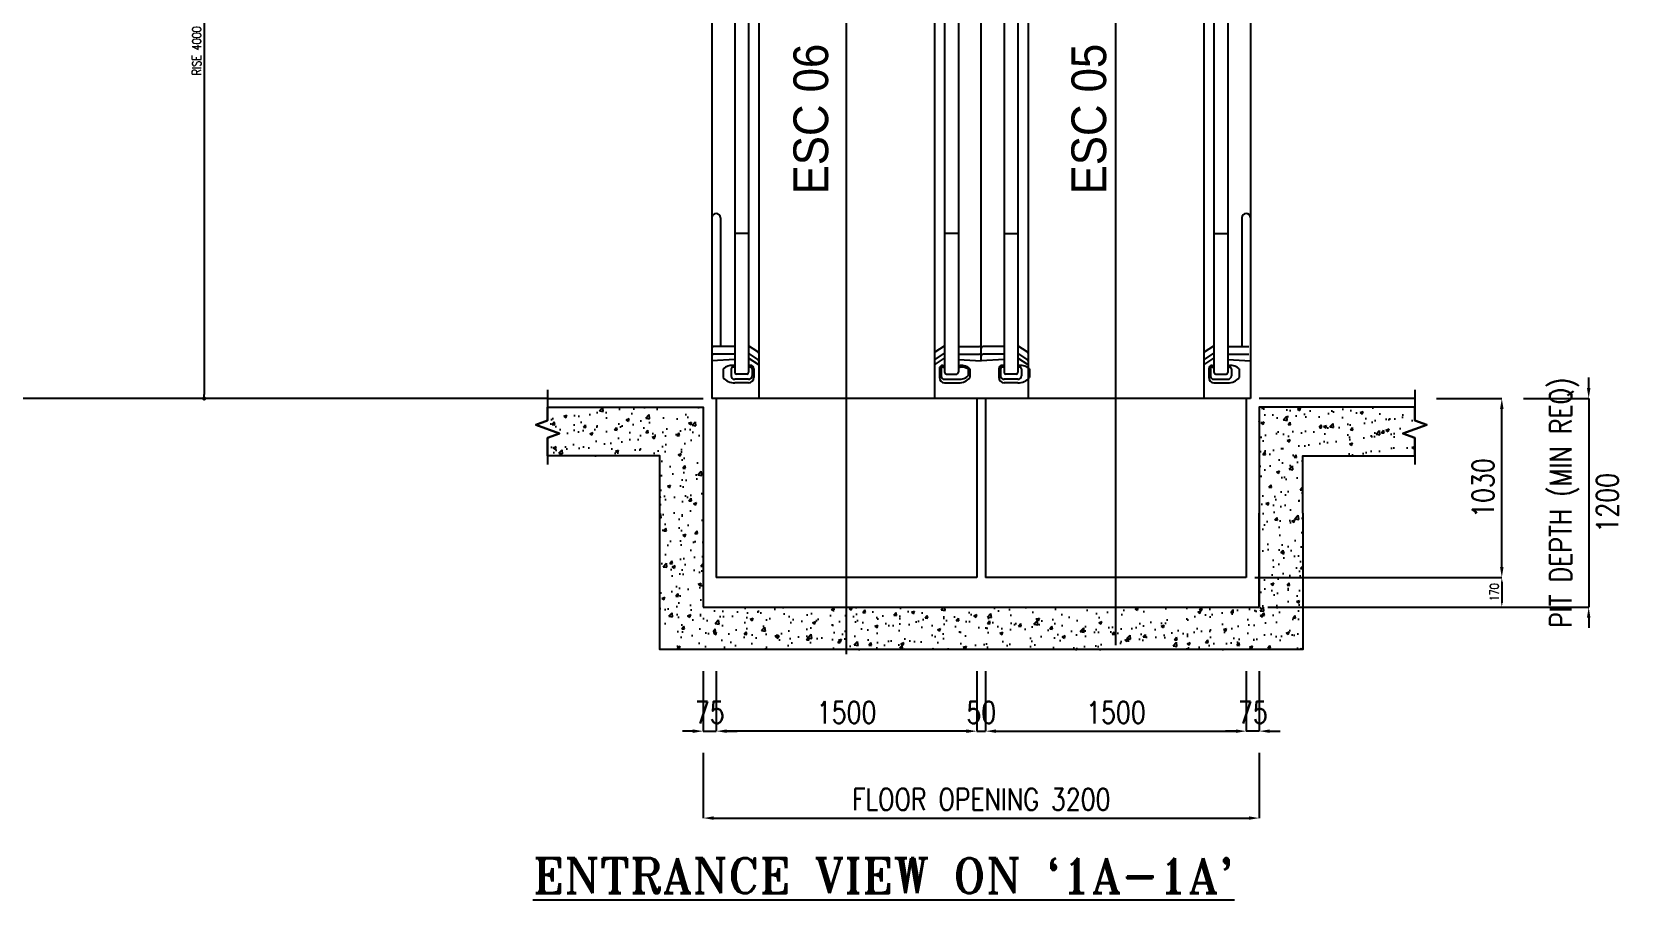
# Model space of a CAD drawing. Header units: millimetres. Extents: x -106996 to 276536, y -21995 to 37993.
# Drawn here: x 209682 to 218895, y 344 to 5338 of the extents above; entities that cross this region are included whole.
import ezdxf

# ---------------------------------------------------------------- set-up
doc = ezdxf.new("R2010")
doc.units = ezdxf.units.MM
doc.header["$LTSCALE"] = 100
doc.linetypes.add('CENTER', pattern=[50.8, 31.75, -6.35, 6.35, -6.35])
doc.layers.get('0').update_dxf_attribs({"color": 3})
for name, color, linetype in [('1', 2, 'Continuous'), ('DIM', 2, 'Continuous'), ('Esc', 4, 'Continuous'), ('GEN-___-T03-ESC-ESC', 7, 'Continuous'), ('GEN-___-T03-ESC-GEN-CNTR', 1, 'CENTER')]:
    doc.layers.add(name, color=color, linetype=linetype)
doc.styles.add('ARIAL', font='arial.ttf')
doc.styles.add('F1', font='romant.shx', dxfattribs={"width": 0.85})
doc.styles.add('F3', font='romans.shx', dxfattribs={"width": 0.8})
doc.dimstyles.new('NOR', dxfattribs={"dimscale": 20, "dimtxt": 2.5, "dimasz": 1.2, "dimexe": 0, "dimexo": 2.5, "dimgap": 0.9, "dimtad": 1, "dimzin": 12, "dimdsep": 46, "dimtxsty": 'F3', "dimsah": 1, "dimcen": 0.09, "dimclrd": 2, "dimclre": 2, "dimclrt": 7, "dimadec": 0, "dimazin": 0, "dimtfac": 1, "dimtix": 1, "dimtmove": 2, "dimatfit": 3, "dimfxl": 0, "dimtolj": 1, "dimtzin": 12, "dimarcsym": 0})
pattern_1 = [(50, (187950.99, -13998.58), (179.31505, -15.68803), [18.75, -206.25]), (355, (187950.99, -13998.58), (-34.6878, 188.048), [15, -165]), (100.45144, (187965.93, -13999.89), (144.6272, 172.36), [15.935, -175.2855]), (46.1842, (187950.99, -13948.58), (266.8103, -41.3798), [28.125, -309.375]), (96.6356, (187973.22, -13952.03), (233.6655, 243.5297), [23.9026, -262.9284]), (351.1842, (187951, -13948.58), (233.6655, 243.5297), [22.5, -247.5]), (21, (187975.99, -13961.08), (149.22676, -100.6547), [18.75, -206.25]), (326, (187975.99, -13961.08), (60.8288, 181.2875), [15, -165]), (71.45144, (187988.42, -13969.47), (210.0556, 80.6328), [15.935, -175.2855]), (37.5, (187950.99, -13998.58), (3.03996, 83.22346), [0, -163, 0, -167.5, 0, -165.625]), (7.5, (187950.99, -13998.58), (65.76738, 98.60293), [0, -95.5, 0, -159.25, 0, -63.125]), (327.5, (187895.24, -13998.58), (133.45561, -5.63872), [0, -62.5, 0, -195, 0, -258.75]), (317.5, (187870.24, -13998.58), (145.79654, 25.02625), [0, -81.25, 0, -129.5, 0, -183.75])]

# ---------------------------------------------------------------- blocks, each defined once
blk = doc.blocks.new('DOT')
at = {"layer": '1', "color": 0, "linetype": 'ByBlock'}
blk.add_line((-0.5, 0), (-1, 0), dxfattribs=at)
at = {"layer": '1', "color": 0, "linetype": 'ByBlock', "const_width": 0.5}
blk.add_lwpolyline([(-0.25, 0, 1), (0.25, 0, 1)], format="xyb", close=True, dxfattribs=at)
blk = doc.blocks.new('*D323')
at = {"color": 2, "linetype": 'ByBlock', "lineweight": -2, "transparency": 16777216}
for p, q in [((210975.6, 7229.1), (210672.3, 7229.1)), ((210672.3, 7205.1), (210672.3, 3253.1)), ((211097.6, 3229.1), (210672.3, 3229.1))]:
    blk.add_line(p, q, dxfattribs=at)
at = {"layer": 'DEFPOINTS', "color": 0, "transparency": 16777216}
for p in [(211025.6, 7229.1), (210672.3, 3229.1), (211147.6, 3229.1)]:
    blk.add_point(p, dxfattribs=at)
at = {"color": 2, "lineweight": -2, "transparency": 16777216, "xscale": 23.99999999999999, "yscale": 23.99999999999999, "zscale": 23.99999999999999}
for p, rotation in [((210672.3, 7229.1), 90), ((210672.3, 3229.1), 270)]:
    blk.add_blockref('DOT', p, dxfattribs=dict(at, rotation=rotation))
at = {"color": 7, "transparency": 16777216, "insert": (210629.3, 5229.1), "char_height": 50, "attachment_point": 5, "rotation": 90, "style": 'F3'}
blk.add_mtext('\\A1;RISE 4000', dxfattribs=at)
blk = doc.blocks.new('_DOT')
at = {"color": 0, "linetype": 'ByBlock'}
blk.add_line((-0.5, 0), (-1, 0), dxfattribs=at)
at = {"color": 0, "linetype": 'ByBlock', "const_width": 0.5}
blk.add_lwpolyline([(-0.25, 0, 1), (0.25, 0, 1)], format="xyb", close=True, dxfattribs=at)
blk = doc.blocks.new('*D368')
at = {"layer": 'DEFPOINTS', "color": 0, "transparency": 16777216}
for p in [(217639.7, 3229.1, 0), (218139.7, 3229.1), (216744.3, 2199.1)]:
    blk.add_point(p, dxfattribs=at)
at = {"layer": 'DIM', "color": 2, "lineweight": -2, "transparency": 16777216}
for p, q in [((217764.7, 3229.1), (218139.7, 3229.1)), ((218139.7, 2259.1), (218139.7, 3169.1)), ((216869.3, 2199.1), (218139.7, 2199.1))]:
    blk.add_line(p, q, dxfattribs=at)
at = {"layer": 'DIM', "color": 2, "transparency": 16777216}
for points in [[(218129.7, 3169.1), (218149.7, 3169.1), (218139.7, 3229.1)], [(218129.7, 2259.1), (218149.7, 2259.1), (218139.7, 2199.1)]]:
    blk.add_solid(points, dxfattribs=at)
at = {"layer": 'DIM', "color": 7, "transparency": 16777216, "insert": (218032.2, 2714.1), "char_height": 125, "attachment_point": 5, "rotation": 90, "style": 'F3'}
blk.add_mtext('\\A1;1030', dxfattribs=at)
blk = doc.blocks.new('*D391')
at = {"layer": 'DEFPOINTS', "color": 0, "transparency": 16777216}
for p in [(213544.3, 1785), (213619.3, 1785), (213619.3, 1315.3)]:
    blk.add_point(p, dxfattribs=at)
at = {"layer": 'DIM', "color": 2, "lineweight": -2, "transparency": 16777216}
for p, q in [((213544.3, 1660), (213544.3, 1315.3)), ((213619.3, 1660), (213619.3, 1315.3)), ((213484.3, 1315.3), (213424.3, 1315.3)), ((213544.3, 1315.3), (213619.3, 1315.3)), ((213679.3, 1315.3), (213739.3, 1315.3))]:
    blk.add_line(p, q, dxfattribs=at)
at = {"layer": 'DIM', "color": 2, "transparency": 16777216}
for points in [[(213484.3, 1325.3), (213484.3, 1305.3), (213544.3, 1315.3)], [(213679.3, 1325.3), (213679.3, 1305.3), (213619.3, 1315.3)]]:
    blk.add_solid(points, dxfattribs=at)
at = {"layer": 'DIM', "color": 7, "transparency": 16777216, "insert": (213581.8, 1422.8), "char_height": 125, "attachment_point": 5, "style": 'F3'}
blk.add_mtext('\\A1;75', dxfattribs=at)
blk = doc.blocks.new('*D392')
at = {"layer": 'DEFPOINTS', "color": 0, "transparency": 16777216}
for p in [(213544.3, 1315.3), (216744.3, 1315.3), (216744.3, 815.3)]:
    blk.add_point(p, dxfattribs=at)
at = {"layer": 'DIM', "color": 2, "lineweight": -2, "transparency": 16777216}
for p, q in [((213544.3, 1190.3), (213544.3, 815.3)), ((216744.3, 1190.3), (216744.3, 815.3)), ((213604.3, 815.3), (216684.3, 815.3))]:
    blk.add_line(p, q, dxfattribs=at)
at = {"layer": 'DIM', "color": 2, "transparency": 16777216}
for points in [[(213604.3, 825.3), (213604.3, 805.3), (213544.3, 815.3)], [(216684.3, 825.3), (216684.3, 805.3), (216744.3, 815.3)]]:
    blk.add_solid(points, dxfattribs=at)
at = {"layer": 'DIM', "color": 7, "transparency": 16777216, "insert": (215144.3, 922.8), "char_height": 125, "attachment_point": 5, "style": 'F3'}
blk.add_mtext('\\A1;FLOOR OPENING 3200', dxfattribs=at)
blk = doc.blocks.new('*D393')
at = {"layer": 'DEFPOINTS', "color": 0, "transparency": 16777216}
for p in [(213619.3, 1785), (215119.3, 1785), (213619.3, 1315.3)]:
    blk.add_point(p, dxfattribs=at)
at = {"layer": 'DIM', "color": 2, "lineweight": -2, "transparency": 16777216}
for p, q in [((213619.3, 1660), (213619.3, 1315.3)), ((215119.3, 1660), (215119.3, 1315.3)), ((215059.3, 1315.3), (213679.3, 1315.3))]:
    blk.add_line(p, q, dxfattribs=at)
at = {"layer": 'DIM', "color": 2, "transparency": 16777216}
for points in [[(213679.3, 1325.3), (213679.3, 1305.3), (213619.3, 1315.3)], [(215059.3, 1325.3), (215059.3, 1305.3), (215119.3, 1315.3)]]:
    blk.add_solid(points, dxfattribs=at)
at = {"layer": 'DIM', "color": 7, "transparency": 16777216, "insert": (214369.3, 1422.8), "char_height": 125, "attachment_point": 5, "style": 'F3'}
blk.add_mtext('\\A1;1500', dxfattribs=at)
blk = doc.blocks.new('*D394')
at = {"layer": 'DEFPOINTS', "color": 0, "transparency": 16777216}
for p in [(215119.3, 1785), (215169.3, 1785), (215169.3, 1315.3)]:
    blk.add_point(p, dxfattribs=at)
at = {"layer": 'DIM', "color": 2, "lineweight": -2, "transparency": 16777216}
for p, q in [((215119.3, 1660), (215119.3, 1315.3)), ((215169.3, 1660), (215169.3, 1315.3)), ((215059.3, 1315.3), (214999.3, 1315.3)), ((215119.3, 1315.3), (215169.3, 1315.3)), ((215229.3, 1315.3), (215289.3, 1315.3))]:
    blk.add_line(p, q, dxfattribs=at)
at = {"layer": 'DIM', "color": 2, "transparency": 16777216}
for points in [[(215059.3, 1325.3), (215059.3, 1305.3), (215119.3, 1315.3)], [(215229.3, 1325.3), (215229.3, 1305.3), (215169.3, 1315.3)]]:
    blk.add_solid(points, dxfattribs=at)
at = {"layer": 'DIM', "color": 7, "transparency": 16777216, "insert": (215144.3, 1422.8), "char_height": 125, "attachment_point": 5, "style": 'F3'}
blk.add_mtext('\\A1;50', dxfattribs=at)
blk = doc.blocks.new('*D395')
at = {"layer": 'DEFPOINTS', "color": 0, "transparency": 16777216}
for p in [(215169.3, 1785), (216669.3, 1785), (216669.3, 1315.3)]:
    blk.add_point(p, dxfattribs=at)
at = {"layer": 'DIM', "color": 2, "lineweight": -2, "transparency": 16777216}
for p, q in [((215169.3, 1660), (215169.3, 1315.3)), ((216669.3, 1660), (216669.3, 1315.3)), ((215229.3, 1315.3), (216609.3, 1315.3))]:
    blk.add_line(p, q, dxfattribs=at)
at = {"layer": 'DIM', "color": 2, "transparency": 16777216}
for points in [[(215229.3, 1325.3), (215229.3, 1305.3), (215169.3, 1315.3)], [(216609.3, 1325.3), (216609.3, 1305.3), (216669.3, 1315.3)]]:
    blk.add_solid(points, dxfattribs=at)
at = {"layer": 'DIM', "color": 7, "transparency": 16777216, "insert": (215919.3, 1422.8), "char_height": 125, "attachment_point": 5, "style": 'F3'}
blk.add_mtext('\\A1;1500', dxfattribs=at)
blk = doc.blocks.new('*D396')
at = {"layer": 'DEFPOINTS', "color": 0, "transparency": 16777216}
for p in [(216669.3, 1785), (216744.3, 1785), (216669.3, 1315.3)]:
    blk.add_point(p, dxfattribs=at)
at = {"layer": 'DIM', "color": 2, "lineweight": -2, "transparency": 16777216}
for p, q in [((216669.3, 1660), (216669.3, 1315.3)), ((216744.3, 1660), (216744.3, 1315.3)), ((216609.3, 1315.3), (216549.3, 1315.3)), ((216744.3, 1315.3), (216669.3, 1315.3)), ((216804.3, 1315.3), (216864.3, 1315.3))]:
    blk.add_line(p, q, dxfattribs=at)
at = {"layer": 'DIM', "color": 2, "transparency": 16777216}
for points in [[(216609.3, 1325.3), (216609.3, 1305.3), (216669.3, 1315.3)], [(216804.3, 1325.3), (216804.3, 1305.3), (216744.3, 1315.3)]]:
    blk.add_solid(points, dxfattribs=at)
at = {"layer": 'DIM', "color": 7, "transparency": 16777216, "insert": (216706.8, 1422.8), "char_height": 125, "attachment_point": 5, "style": 'F3'}
blk.add_mtext('\\A1;75', dxfattribs=at)
blk = doc.blocks.new('*D406')
at = {"layer": 'DEFPOINTS', "color": 0, "transparency": 16777216}
for p in [(218139.7, 3229.1), (216707.7, 2029.1, 0), (218639.7, 2029.1)]:
    blk.add_point(p, dxfattribs=at)
at = {"layer": 'DIM', "color": 2, "lineweight": -2, "transparency": 16777216}
for p, q in [((218639.7, 3289.1), (218639.7, 3349.1)), ((218264.7, 3229.1), (218639.7, 3229.1)), ((218639.7, 3229.1), (218639.7, 2029.1)), ((216832.7, 2029.1), (218639.7, 2029.1)), ((218639.7, 1969.1), (218639.7, 1909.1))]:
    blk.add_line(p, q, dxfattribs=at)
at = {"layer": 'DIM', "color": 2, "transparency": 16777216}
for points in [[(218629.7, 3289.1), (218649.7, 3289.1), (218639.7, 3229.1)], [(218629.7, 1969.1), (218649.7, 1969.1), (218639.7, 2029.1)]]:
    blk.add_solid(points, dxfattribs=at)
at = {"layer": 'DIM', "color": 7, "transparency": 16777216, "char_height": 125, "attachment_point": 5, "rotation": 90, "style": 'F3'}
for s, insert in [('\\A1;PIT DEPTH (MIN REQ)', (218499.4, 2629.1)), ('\\A1;1200', (218747.2, 2629.1))]:
    blk.add_mtext(s, dxfattribs=dict(at, insert=insert))
blk = doc.blocks.new('*D410')
at = {"layer": 'DEFPOINTS', "color": 0, "transparency": 16777216}
for p in [(216669.3, 2199.1, 0), (216744.3, 2029.1), (218139.7, 2029.1)]:
    blk.add_point(p, dxfattribs=at)
at = {"layer": 'DIM', "color": 2, "lineweight": -2, "transparency": 16777216}
for p, q in [((216719.3, 2199.1), (218139.7, 2199.1)), ((218139.7, 2175.1), (218139.7, 2053.1)), ((216794.3, 2029.1), (218139.7, 2029.1))]:
    blk.add_line(p, q, dxfattribs=at)
at = {"layer": 'DIM', "color": 2, "transparency": 16777216}
for points in [[(218135.7, 2175.1), (218143.7, 2175.1), (218139.7, 2199.1)], [(218135.7, 2053.1), (218143.7, 2053.1), (218139.7, 2029.1)]]:
    blk.add_solid(points, dxfattribs=at)
at = {"layer": 'DIM', "color": 7, "transparency": 16777216, "insert": (218096.7, 2114.1), "char_height": 50, "attachment_point": 5, "rotation": 90, "style": 'F3'}
blk.add_mtext('\\A1;170', dxfattribs=at)

msp = doc.modelspace()

# ---------------------------------------------------------------- hatches: boundary and pattern name
h = msp.add_hatch()
h.set_pattern_fill('AR-CONC', color=2, scale=25)
h.set_pattern_definition(pattern_1)
h.paths.add_polyline_path([(214369.308504, 2029.1244945), (213544.308504, 2029.1244945), (213544.308504, 2569.1244945), (213544.308504, 3179.1244945), (213294.3085039, 3179.1244945), (212648.9360505, 3179.1244945), (212648.9360505, 3102.670443), (212580.249115, 3077.670443), (212717.622986, 3027.670443), (212648.9360505, 3002.670443), (212648.9360505, 2899.1244945), (213294.3084586, 2899.1244945), (213294.3084586, 2569.1244945), (213294.3084586, 1785.0065838), (213544.308504, 1785.0065838), (214369.308504, 1785.0065838)])
h = msp.add_hatch()
h.set_pattern_fill('AR-CONC', color=2, scale=25)
h.set_pattern_definition(pattern_1)
h.paths.add_polyline_path([(214369.308504, 2029.1244945), (214369.308504, 1785.0065838), (216994.3085493, 1785.0065838), (216994.3085493, 2029.1244945), (216994.3085493, 2569.1244945), (216994.3085493, 2899.1244945), (217639.6809574, 2899.1244945), (217639.6809574, 3002.670443), (217570.9940219, 3027.670443), (217708.3678929, 3077.670443), (217639.6809574, 3102.670443), (217639.6809574, 3179.1244945), (216994.308504, 3179.1244945), (216744.308504, 3179.1244945), (216744.308504, 2569.1244945), (216744.308504, 2029.1244945)])

# ---------------------------------------------------------------- linework, layer by layer
at = {"color": 1, "linetype": 'CENTER', "ltscale": 222}
for p, q in [((214369.308504, 1759.1244945, -0.0005033), (214369.308504, 7625.2570465, -0.0002819)), ((215919.308504, 1809.8956404, -0.0005018), (215919.308504, 7625.2570465, -0.0002816))]:
    msp.add_line(p, q, dxfattribs=at)
for p, q in [((212648.9360505, 3229.1244945, 0.0001772), (213544.308504, 3229.1244945, -0.0004922)), ((217639.6809574, 3229.1244945, 0.0003182), (216744.3085039, 3229.1244945, -0.0004922)), ((213544.308504, 2029.1244945, -0.0004922), (216744.308504, 2029.1244945, -0.0004922))]:
    msp.add_line(p, q)
at = {"ltscale": 222}
for p, q in [((216694.308504, 3229.1244945, -0.0004922), (213594.308504, 3229.1244945, -0.0004922)), ((213619.308504, 3229.1244945, -0.0002233), (213619.308504, 2199.1244945, -0.0002691)), ((215119.308504, 3229.1244945, -0.0002233), (215119.308504, 2199.1244945, -0.0002691)), ((215169.308504, 3229.1244945, -0.0002233), (215169.308504, 2199.1244945, -0.0002691)), ((216669.308504, 3229.1244945, -0.0002233), (216669.308504, 2199.1244945, -0.0002691)), ((215119.308504, 2199.1244945, -0.0004922), (213619.308504, 2199.1244945, -0.0004922)), ((216669.308504, 2199.1244945, -0.0004922), (215169.308504, 2199.1244945, -0.0004922))]:
    msp.add_line(p, q, dxfattribs=at)
at = {"color": 1, "linetype": 'Continuous'}
for points in [[(212648.9360505, 3279.1244945), (212648.9360505, 3102.670443), (212580.249115, 3077.670443), (212717.622986, 3027.670443), (212648.9360505, 3002.670443), (212648.9360505, 2849.1244945)], [(217639.6809574, 3279.1244945), (217639.6809574, 3102.670443), (217708.3678929, 3077.670443), (217570.9940219, 3027.670443), (217639.6809574, 3002.670443), (217639.6809574, 2849.1244945)]]:
    msp.add_lwpolyline(points, dxfattribs=at)
at = {"color": 6, "ltscale": 11}
for points, elevation in [([(213294.3084586, 2569.1244945), (213294.3084586, 2899.1244945), (212648.9360505, 2899.1244945), (212648.9360505, 3002.670443), (212717.622986, 3027.670443), (212580.249115, 3077.670443), (212648.9360505, 3102.670443), (212648.9360505, 3179.1244945), (213294.3085039, 3179.1244945), (213294.3085039, 3179.1244945), (213544.308504, 3179.1244945), (213544.308504, 2029.1244945)], -0.0002691), ([(216994.3085493, 2569.1244945), (216994.3085493, 2899.1244945), (217639.6809574, 2899.1244945), (217639.6809574, 3002.670443), (217570.9940219, 3027.670443), (217708.3678929, 3077.670443), (217639.6809574, 3102.670443), (217639.6809574, 3179.1244945), (216994.308504, 3179.1244945), (216994.308504, 3179.1244945), (216744.308504, 3179.1244945), (216744.308504, 2569.1244945)], -0.0002691), ([(213544.308504, 1785.0065838), (213294.3084586, 1785.0065838), (213294.3084586, 2569.1244945)], -0.0002691), ([(216744.308504, 2029.1244945), (216744.308504, 2569.1244945)], -0.0002691), ([(216994.3085493, 2569.1244945), (216994.3085493, 2029.1244945)], -0.0002691), ([(216994.3085493, 2029.1244945), (216994.3085493, 1785.0065838), (213544.308504, 1785.0065838)], -0.0004922), ([(213544.308504, 2029.1244945), (216744.308504, 2029.1244945)], -0.0004922)]:
    msp.add_lwpolyline(points, dxfattribs=dict(at, elevation=elevation))
at = {"elevation": -0.0002691}
msp.add_lwpolyline([(216744.308504, 2569.1244945), (216744.308504, 2029.1244945)], dxfattribs=at)
at = {"layer": 'Esc', "color": 4, "ltscale": 222}
msp.add_line((213805.308504, 3319.7499885, -0.0004922), (213725.308504, 3319.7499885, -0.0004922), dxfattribs=at)
at = {"layer": 'GEN-___-T03-ESC-ESC'}
for p, q in [((213594.308504, 7519.136932, 0.0003428), (213594.308504, 3229.1244945, -0.0004465)), ((215144.308504, 3445.1797995, -0.0004922), (215144.308504, 7519.136932, 0.0001772)), ((216694.308504, 7519.136932, 0.0003428), (216694.308504, 3229.1244945, -0.0004465)), ((213725.308504, 7029.1244945, -0.0004922), (213725.308504, 3379.4054631, -0.0004922)), ((213805.308504, 7029.1244945, -0.0004922), (213805.308504, 3379.7499885, -0.0004922)), ((213864.308504, 7029.1244945, -0.0004922), (213864.308504, 3229.1244945, -0.0004922)), ((214874.308504, 7029.1244945, -0.0004922), (214874.308504, 3229.1244945, -0.0004922)), ((214933.308504, 7029.1244945, -0.0004922), (214933.308504, 3379.7499885, -0.0004922)), ((215013.308504, 7029.1244945, -0.0004922), (215013.308504, 3379.7499885, -0.0004922)), ((215275.308504, 7029.1244945, -0.0004922), (215275.308504, 3379.7499885, -0.0004922)), ((215355.308504, 7029.1244945, -0.0004922), (215355.308504, 3379.7499885, -0.0004922)), ((215414.308504, 7029.1244945, -0.0004922), (215414.308504, 3229.1244945, -0.0004922)), ((216424.308504, 7029.1244945, -0.0004922), (216424.308504, 3229.1244945, -0.0004922)), ((216483.308504, 7029.1244945, -0.0004922), (216483.308504, 3379.7499885, -0.0004922)), ((216563.308504, 7029.1244945, -0.0004922), (216563.308504, 3379.624087, -0.0004922)), ((213644.308504, 4267.6960777, 0.0007391), (213644.308504, 3529.136932, 0.0007391)), ((216644.308504, 4267.6960777, 0.0007391), (216644.308504, 3529.136932, 0.0007391)), ((213805.308504, 4179.1244945, -0.0004922), (213725.308504, 4179.1244945, -0.0004922)), ((215013.308504, 4179.1244945, -0.0004922), (214933.308504, 4179.1244945, -0.0004922)), ((215275.308504, 4179.1244945, -0.0004922), (215355.308504, 4179.1244945, -0.0004922)), ((216483.308504, 4179.1244945, -0.0004922), (216563.308504, 4179.1244945, -0.0004922)), ((213725.308504, 3529.1244945, -0.0004922), (213604.308504, 3529.1244945, -0.0004922)), ((213859.308504, 3497.94758, -0.0004922), (213805.308504, 3533.0216088, -0.0004922)), ((214879.308504, 3497.94758, -0.0004922), (214933.308504, 3533.0216088, -0.0004922)), ((215013.308504, 3529.1244945, -0.0004922), (215134.308504, 3529.1244945, -0.0004922)), ((215275.308504, 3529.1244945, -0.0004922), (215154.308504, 3529.1244945, -0.0004922)), ((215409.308504, 3497.94758, -0.0004922), (215355.308504, 3533.0216088, -0.0004922)), ((216429.308504, 3497.94758, -0.0004922), (216483.308504, 3533.0216088, -0.0004922)), ((216563.308504, 3529.1244945, -0.0004922), (216684.308504, 3529.1244945, -0.0004922)), ((213725.308504, 3454.2274186, -0.0004922), (213594.308504, 3445.1797995, -0.0004922)), ((213725.308504, 3485.1797995, -0.0004922), (213604.3084198, 3485.1797995, -0.0004922)), ((213725.308504, 3419.7499885, -0.0004922), (213715.308504, 3419.7499885, -0.0004922)), ((213725.308504, 3419.7499885, -0.0004922), (213715.308504, 3419.7499885, -0.0004922)), ((213725.308504, 3409.7499885, -0.0004922), (213715.308504, 3409.7499885, -0.0004922)), ((213859.308504, 3454.002885, -0.0004922), (213805.308504, 3489.0769138, -0.0004922)), ((213864.308504, 3422.2486202, -0.0004922), (213805.308504, 3460.3197762, -0.0004922)), ((213815.308504, 3419.7499885, -0.0004922), (213805.308504, 3419.7499885, -0.0004922)), ((213815.308504, 3409.7499885, -0.0004922), (213805.308504, 3409.7499885, -0.0004922)), ((214874.308504, 3422.2486202, -0.0004922), (214933.308504, 3460.3197762, -0.0004922)), ((214879.308504, 3454.002885, -0.0004922), (214933.308504, 3489.0769138, -0.0004922)), ((214923.308504, 3419.7499885, -0.0004922), (214933.308504, 3419.7499885, -0.0004922)), ((214923.308504, 3409.7499885, -0.0004922), (214933.308504, 3409.7499885, -0.0004922)), ((215013.308504, 3485.1797995, -0.0004922), (215134.308504, 3485.1797995, -0.0004922)), ((215013.308504, 3454.2274186, -0.0004922), (215144.308504, 3445.1797995, -0.0004922)), ((215013.308504, 3419.7499885, -0.0004922), (215023.308504, 3419.7499885, -0.0004922)), ((215013.308504, 3419.7499885, -0.0004922), (215023.308504, 3419.7499885, -0.0004922)), ((215013.308504, 3409.7499885, -0.0004922), (215023.308504, 3409.7499885, -0.0004922)), ((215275.308504, 3454.2274186, -0.0004922), (215144.308504, 3445.1797995, -0.0004922)), ((215275.308504, 3485.1797995, -0.0004922), (215154.308504, 3485.1797995, -0.0004922)), ((215275.308504, 3419.7499885, -0.0004922), (215265.308504, 3419.7499885, -0.0004922)), ((215275.308504, 3419.7499885, -0.0004922), (215265.308504, 3419.7499885, -0.0004922)), ((215275.308504, 3409.7499885, -0.0004922), (215265.308504, 3409.7499885, -0.0004922)), ((215409.308504, 3454.002885, -0.0004922), (215355.308504, 3489.0769138, -0.0004922)), ((215414.308504, 3422.2486202, -0.0004922), (215355.308504, 3460.3197762, -0.0004922)), ((215365.308504, 3419.7499885, -0.0004922), (215355.308504, 3419.7499885, -0.0004922)), ((215365.308504, 3409.7499885, -0.0004922), (215355.308504, 3409.7499885, -0.0004922)), ((216424.308504, 3422.2486202, -0.0004922), (216483.308504, 3460.3197762, -0.0004922)), ((216429.308504, 3454.002885, -0.0004922), (216483.308504, 3489.0769138, -0.0004922)), ((216473.308504, 3419.7499885, -0.0004922), (216483.308504, 3419.7499885, -0.0004922)), ((216473.308504, 3409.7499885, -0.0004922), (216483.308504, 3409.7499885, -0.0004922)), ((216563.308504, 3485.1797995, -0.0004922), (216684.3085881, 3485.1797995, -0.0004922)), ((216563.308504, 3454.2274186, -0.0004922), (216694.308504, 3445.1797995, -0.0004922)), ((216563.308504, 3419.7499885, -0.0004922), (216573.308504, 3419.7499885, -0.0004922)), ((216563.308504, 3419.7499885, -0.0004922), (216573.308504, 3419.7499885, -0.0004922)), ((216563.308504, 3409.7499885, -0.0004922), (216573.308504, 3409.7499885, -0.0004922)), ((213659.308504, 3399.7499885, -0.0004922), (213659.308504, 3349.7499885, -0.0004922)), ((213705.308504, 3399.7499885, -0.0004922), (213705.308504, 3359.7499885, -0.0004922)), ((213805.308504, 3339.7499885, -0.0004922), (213725.308504, 3339.7499885, -0.0004922)), ((213795.308504, 3369.7499885, -0.0004922), (213735.308504, 3369.7499885, -0.0004922)), ((213825.308504, 3399.7499885, -0.0004922), (213825.308504, 3359.7499885, -0.0004922)), ((213835.308504, 3399.7499885, -0.0004922), (213835.308504, 3349.7499885, -0.0004922)), ((214903.308504, 3399.7499885, -0.0004922), (214903.308504, 3349.7499885, -0.0004922)), ((214913.308504, 3399.7499885, -0.0004922), (214913.308504, 3359.7499885, -0.0004922)), ((214933.308504, 3339.7499885, -0.0004922), (215013.308504, 3339.7499885, -0.0004922)), ((214933.308504, 3319.7499885, -0.0004922), (215013.308504, 3319.7499885, -0.0004922)), ((214943.308504, 3369.7499885, -0.0004922), (215003.308504, 3369.7499885, -0.0004922)), ((215069.308504, 3399.7499885, -0.0004922), (215069.308504, 3359.7499885, -0.0004922)), ((215079.308504, 3399.7499885, -0.0004922), (215079.308504, 3349.7499885, -0.0004922)), ((215245.308504, 3399.7499885, -0.0004922), (215245.308504, 3349.7499885, -0.0004922)), ((215255.308504, 3399.7499885, -0.0004922), (215255.308504, 3359.7499885, -0.0004922)), ((215355.308504, 3339.7499885, -0.0004922), (215275.308504, 3339.7499885, -0.0004922)), ((215355.308504, 3319.7499885, -0.0004922), (215275.308504, 3319.7499885, -0.0004922)), ((215345.308504, 3369.7499885, -0.0004922), (215285.308504, 3369.7499885, -0.0004922)), ((215375.308504, 3399.7499885, -0.0004922), (215375.308504, 3359.7499885, -0.0004922)), ((215421.308504, 3399.7499885, -0.0004922), (215421.308504, 3349.7499885, -0.0004922)), ((216453.308504, 3399.7499885, -0.0004922), (216453.308504, 3349.7499885, -0.0004922)), ((216463.308504, 3399.7499885, -0.0004922), (216463.308504, 3359.7499885, -0.0004922)), ((216483.308504, 3339.7499885, -0.0004922), (216563.308504, 3339.7499885, -0.0004922)), ((216483.308504, 3319.7499885, -0.0004922), (216563.308504, 3319.7499885, -0.0004922)), ((216493.308504, 3369.7499885, -0.0004922), (216553.308504, 3369.7499885, -0.0004922)), ((216583.308504, 3399.7499885, -0.0004922), (216583.308504, 3359.7499885, -0.0004922)), ((216629.308504, 3399.7499885, -0.0004922), (216629.308504, 3349.7499885, -0.0004922))]:
    msp.add_line(p, q, dxfattribs=at)
for centre, radius, start, end in [((213619.308504, 4267.6953043, 0.0009414), 25, 0, 180), ((216669.3085039, 4267.6953043, 0.0009414), 25, 0, 180), ((213604.308504, 3519.1244945, -0.0004922), 10, 90, 180), ((215134.308504, 3519.1244945, -0.0004922), 10, 0, 90), ((215154.308504, 3519.1244945, -0.0004922), 10, 90, 180), ((213604.308504, 3475.1797995, -0.0004922), 10, 90, 180), ((213711.7013642, 3341.4499797, -0.0004922), 78.3830519, 87.3623519923, 131.9452961236), ((213715.308504, 3399.7499885, -0.0004922), 10, 90, 180), ((213815.308504, 3399.7499885, -0.0004922), 20, 0, 90), ((213815.308504, 3399.7499885, -0.0004922), 10, 0, 90), ((213854.308504, 3489.2873259, -0.0004922), 10, 0, 60), ((213854.308504, 3445.3426309, -0.0004922), 10, 0, 60), ((214884.308504, 3489.2873259, -0.0004922), 10, 120, 180), ((214884.308504, 3445.3426309, -0.0004922), 10, 120, 180), ((214923.308504, 3399.7499885, -0.0004922), 20, 90, 180), ((214923.308504, 3399.7499885, -0.0004922), 10, 90, 180), ((215026.9156437, 3341.4499797, -0.0004922), 78.3830519, 48.0547038764, 92.6376480077), ((215026.5293392, 3313.7658305, -0.0004922), 96.0381818, 63.5485619771, 91.9218905676), ((215134.308504, 3475.1797995, -0.0004922), 10, 0, 90), ((215154.308504, 3475.1797995, -0.0004922), 10, 90, 180), ((215265.308504, 3399.7499885, -0.0004922), 20, 90, 180), ((215265.308504, 3399.7499885, -0.0004922), 10, 90, 180), ((215368.9156437, 3341.4499797, -0.0004922), 78.3830519, 48.0547038764, 92.6376480077), ((215365.308504, 3399.7499885, -0.0004922), 10, 0, 90), ((215404.308504, 3489.2873259, -0.0004922), 10, 0, 60), ((215404.308504, 3445.3426309, -0.0004922), 10, 0, 60), ((216434.308504, 3489.2873259, -0.0004922), 10, 120, 180), ((216434.308504, 3445.3426309, -0.0004922), 10, 120, 180), ((216473.308504, 3399.7499885, -0.0004922), 20, 90, 180), ((216473.308504, 3399.7499885, -0.0004922), 10, 90, 180), ((216576.9156437, 3341.4499797, -0.0004922), 78.3830519, 48.0547038764, 92.6376480077), ((216573.308504, 3399.7499885, -0.0004922), 10, 0, 90), ((213721.4310774, 3398.81965, -0.0004922), 79.1646753, 218.3046627744, 272.8074276647), ((213725.308504, 3359.7499885, -0.0004922), 20, 180, 270), ((213735.308504, 3379.7499885, -0.0004922), 10, 180, 270), ((213795.308504, 3379.7499885, -0.0004922), 10, 270, 0), ((213805.308504, 3359.7499885, -0.0004922), 20, 270, 0), ((213805.308504, 3349.7499885, -0.0004922), 30, 270, 0), ((214933.308504, 3349.7499885, -0.0004922), 30, 180, 270), ((214933.308504, 3359.7499885, -0.0004922), 20, 180, 270), ((214943.308504, 3379.7499885, -0.0004922), 10, 180, 270), ((215003.308504, 3379.7499885, -0.0004922), 10, 270, 0), ((215016.9156437, 3418.0499972, -0.0004922), 78.3830519, 267.3623519923, 311.9452961236), ((215017.1859305, 3398.81965, -0.0004922), 79.1646753, 267.1925723353, 321.6953372256), ((215275.308504, 3349.7499885, -0.0004922), 30, 180, 270), ((215275.308504, 3359.7499885, -0.0004922), 20, 180, 270), ((215285.308504, 3379.7499885, -0.0004922), 10, 180, 270), ((215345.308504, 3379.7499885, -0.0004922), 10, 270, 0), ((215355.308504, 3359.7499885, -0.0004922), 20, 270, 0), ((215359.1859305, 3398.81965, -0.0004922), 79.1646753, 267.1925723353, 321.6953372256), ((216483.308504, 3349.7499885, -0.0004922), 30, 180, 270), ((216483.308504, 3359.7499885, -0.0004922), 20, 180, 270), ((216493.308504, 3379.7499885, -0.0004922), 10, 180, 270), ((216553.308504, 3379.7499885, -0.0004922), 10, 270, 0), ((216563.308504, 3359.7499885, -0.0004922), 20, 270, 0), ((216567.1859305, 3398.81965, -0.0004922), 79.1646753, 267.1925723353, 321.6953372256)]:
    msp.add_arc(centre, radius, start, end, dxfattribs=at)
at = {"layer": 'GEN-___-T03-ESC-GEN-CNTR', "ltscale": 150}
msp.add_line((212648.9360505, 3229.1244945), (201290.9371361, 3229.1244945), dxfattribs=at)

# ---------------------------------------------------------------- texts
at = {"color": 4, "style": 'F1'}
msp.add_text("%%UENTRANCE VIEW ON `1A-1A'", height=200, dxfattribs=at).set_placement((212564.6921411, 384.1777215))
at = {"layer": 'GEN-___-T03-ESC-ESC', "style": 'ARIAL', "width": 0.9}
for s, p in [('ESC 06', (214263.3388683, 4403.5014673, -0.0003111)), ('ESC 05', (215863.158206, 4403.5014673, -0.0003111))]:
    msp.add_text(s, height=200, rotation=90, dxfattribs=at).set_placement(p)

# ---------------------------------------------------------------- dimensions: what is measured, and where the dimension line sits
dim = msp.add_linear_dim(base=(210672.3342088, 3229.1219316), p1=(211025.5891719, 7229.1219316), p2=(211147.6417869, 3229.1219316), angle=90, text='RISE <>', dimstyle='NOR', override={"dimdec": 0, "dimblk1": 'DOT', "dimblk2": 'DOT', "dimarcsym": 1})
dim.commit()
dim.dimension.update_dxf_attribs({"geometry": '*D323', "text_midpoint": (210629.3342088, 5229.1219316)})
at = {"layer": 'DIM'}
dim = msp.add_linear_dim(base=(218639.6809574, 2029.1244945, -0.0002691), p1=(218139.6809574, 3229.1244945, -0.0002691), p2=(216707.6712404, 2029.1244945, -0.0004922), angle=90, text='PIT DEPTH (MIN REQ)\\X<>', dimstyle='NOR', override={"dimscale": 50, "dimdec": 0}, dxfattribs=at)
dim.commit()
dim.dimension.update_dxf_attribs({"geometry": '*D406', "text_midpoint": (218639.6809574, 2629.1244945, -0.0002691)})
for base, p1, p2, angle, override, picture, middle in [((218139.6809574, 3229.1244945, -0.0002691), (216744.308504, 2199.1244945, -0.0002691), (217639.6809574, 3229.1244945, 0.0004003), 270, {"dimscale": 50, "dimdec": 0}, '*D368', (218032.1809574, 2714.1244945, -0.0002691)), ((218139.6809574, 2029.1244945, -0.0004922), (216669.308504, 2199.1244945, -0.0002691), (216744.308504, 2029.1244945, -0.0004922), 90, {"dimdec": 0}, '*D410', (218096.6809574, 2114.1244945, -0.0004922)), ((213619.308504, 1315.2597728, -0.0004922), (215119.308504, 1785.0065838, -0.0004922), (213619.308504, 1785.0065838, -0.0004922), 180, {"dimscale": 50, "dimdec": 0}, '*D393', (214369.308504, 1422.7597728, -0.0004922)), ((216669.308504, 1315.2597728, -0.0004922), (216744.308504, 1785.0065838, -0.0004922), (216669.308504, 1785.0065838, -0.0004922), 180, {"dimscale": 50, "dimdec": 0}, '*D396', (216706.808504, 1422.7597728, -0.0004922))]:
    dim = msp.add_linear_dim(base=base, p1=p1, p2=p2, angle=angle, dimstyle='NOR', override=override, dxfattribs=at)
    dim.commit()
    dim.dimension.update_dxf_attribs({"geometry": picture, "text_midpoint": middle})
for base, p1, p2, picture, middle in [((213619.308504, 1315.2597728, -0.0004922), (213544.308504, 1785.0065838, -0.0004922), (213619.308504, 1785.0065838, -0.0004922), '*D391', (213581.808504, 1422.7597728, -0.0004922)), ((215169.308504, 1315.2597728, -0.0004922), (215119.308504, 1785.0065838, -0.0004922), (215169.308504, 1785.0065838, -0.0004922), '*D394', (215144.308504, 1422.7597728, -0.0004922)), ((216669.308504, 1315.2597728, -0.0004922), (215169.308504, 1785.0065838, -0.0004922), (216669.308504, 1785.0065838, -0.0004922), '*D395', (215919.308504, 1422.7597728, -0.0004922))]:
    dim = msp.add_linear_dim(base=base, p1=p1, p2=p2, dimstyle='NOR', override={"dimscale": 50, "dimdec": 0}, dxfattribs=at)
    dim.commit()
    dim.dimension.update_dxf_attribs({"geometry": picture, "text_midpoint": middle})
dim = msp.add_linear_dim(base=(216744.308504, 815.2597728, -0.0004922), p1=(213544.308504, 1315.2597728, -0.0004922), p2=(216744.308504, 1315.2597728, -0.0004922), text='FLOOR OPENING <>', dimstyle='NOR', override={"dimscale": 50, "dimdec": 0}, dxfattribs=at)
dim.commit()
dim.dimension.update_dxf_attribs({"geometry": '*D392', "text_midpoint": (215144.308504, 922.7597728, -0.0004922)})

doc.saveas('drawing.dxf')
